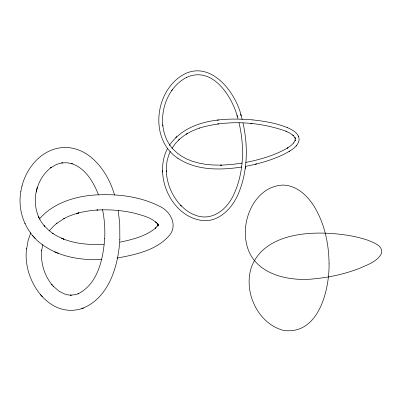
<?xml version="1.0" encoding="UTF-8"?>
<svg xmlns="http://www.w3.org/2000/svg" width="402" height="402" viewBox="0 0 402 402"><rect width="100%" height="100%" fill="white"/><g stroke="black" fill="none" stroke-linecap="round" stroke-linejoin="round"><path stroke-width="0.6" d="M104.701 238.728C105.153 228.929 104.475 219.065 102.52 209.447M81.701 308.646C109.017 298.319 118.379 265.853 119.851 239.306M119.846 239.502L119.736 223.432L118.203 210.527M104.706 238.537C103.133 258.828 97.967 283.973 77.968 293.887L78.626 293.646L75.395 294.666L70.425 295.174L71.26 295.204L67.923 294.882L64.596 294.023L58.923 291.108L52.999 285.953M158.016 224.296L158.081 225.552L157.232 223.391L157.996 224.527C152.418 217.718 143.092 215.658 135.007 213.311C122.56 210.362 109.671 209.321 96.902 210.045L97.706 209.99C86.003 210.779 74.204 213.13 63.772 218.693L64.682 218.221L56.25 223.718L56.994 223.11L53.376 226.316L49.335 230.859M26.612 248.913L28.195 240.125L30.753 232.853M158.046 223.869L157.865 226.014L158.167 224.331L157.413 226.12L158.107 224.944L155.117 228.607L156.026 227.748C145.926 236.21 132.625 239.502 120.002 242.17M26.648 248.461C21.969 279.088 49.009 320.65 83.521 308.002M167.433 148.634C153.016 176.347 171.895 218.311 204.322 220.733C221.02 220.974 233.426 206.492 239.039 192.086C247.717 170.287 248.089 145.795 243.019 123.087M20.809 191.885C23.768 171.388 38.758 150.961 60.194 147.82C87.917 144.228 107.872 171.001 114.48 194.94M245.19 168.523L245.431 166.664M20.829 191.709C17.16 212.181 26.361 234.195 43.778 245.657C60.642 257.285 81.882 260.451 101.967 259.526M36.16 192.091L36.713 189.684L36.205 191.844C33.662 203.116 36.316 217.1 44.622 226.236L44.094 225.653L49.175 230.673L53.119 233.688L52.401 233.185L56.762 235.863L64.003 239.275L61.511 238.225M21.969 186.211L22.04 185.9M42.753 244.677L41.677 250.516L41.718 250.069C40.436 262.461 44.205 275.345 52.134 284.978L51.652 284.405L53.516 286.546M295.304 139.876L295.113 140.64L295.244 138.449L295.304 138.775L294.912 137.544L295.209 138.278M37.23 187.9L37.336 187.533L36.642 189.99C38.929 181.166 43.903 172.86 51.305 167.408L50.657 167.855L55.582 164.915L59.009 163.594L62.496 162.81L61.762 162.931L67.049 162.74L72.295 163.785L71.747 163.614C85.405 168.287 93.445 181.84 98.359 194.623M295.199 140.303L293.636 143.047M170.287 151.423L168.508 155.72L167.061 161.207L166.428 165.89L166.348 171.875L166.297 170.669M171.955 148.343L175.237 143.705L179.382 139.338L178.498 140.172M237.964 118.665C232.497 96.475 212.477 65.425 186.422 77.455L186.608 77.365C161.895 90.113 154.262 128.54 173.051 149.122L177.232 153.061L180.97 155.795L186.448 158.855L192.241 161.212L198.754 163.066L205.432 164.287L212.678 164.991L221.668 165.142L220.145 165.167M169.287 145.439C187.523 119.273 223.487 117.429 252.401 119.876M172.357 89.736L171.664 90.726M245.351 166.393C258.893 163.795 272.335 160.016 284.737 153.886C290.39 150.73 297.565 147.222 299.073 140.293C299.721 134.012 293.239 130.243 288.319 128.057C276.943 123.188 264.571 121.178 252.335 119.871M293.862 142.78L291.058 145.499L287.088 148.253L288.068 147.645M296.751 145.233L296.108 145.976M39.341 219.07C53.3 202.859 75.204 196.186 95.932 194.925C117.56 193.784 140.137 196.387 159.624 206.347C170.222 210.939 177.845 224.874 169.714 235.014C156.886 250.265 135.725 254.622 117.042 258.099M176.795 136.564L175.709 137.59M179.207 139.504L183.036 136.358L187.287 133.529L186.191 134.203M289.078 151.479L289.852 150.996M287.324 148.107C274.501 155.524 259.999 159.579 245.738 162.458M187.066 133.665L192.92 130.61L199.312 128.072L199.07 128.158C227.301 119.645 258.571 121.459 286.234 131.278L285.978 131.163L290.264 133.318L293.405 135.61L292.701 134.992M77.903 213.13L78.857 212.854L76.189 213.628M255.25 164.272L256.762 163.895M242.225 163.086L232.12 164.463L221.447 165.147M241.788 167.016C220.412 170.302 196.452 170.709 177.764 158.217M217.537 123.952L218.819 123.791M217.05 120.198L218.567 120.002M104.048 244.22C90.259 245.089 76.094 243.989 63.134 238.914M250.607 123.514L252.034 123.645M54.702 251.823L58.32 253.325M287.49 127.69L287.747 127.806M177.96 158.353C151.685 141.092 153.855 99.812 175.935 80.023C205.799 53.31 236.622 90.46 242.115 119.454M293.138 135.379L295.043 137.866M181.513 206.136L180.558 205.151L184.87 209.181L188.573 211.874L192.452 214.04L197.276 215.884C213.105 220.663 227.195 208.945 233.637 194.794C244.135 172.478 244.501 146.469 239.034 122.756M180.679 205.276C172.232 196.226 167.036 184.166 166.343 171.8M32.662 235.617L35.11 238.331M40.491 294.676L42.3 296.731M39.537 218.758L38.582 216.824L38.858 217.387M24.823 223.18L25.1 223.743M298.415 136.107L298.731 136.876M237.471 116.972L236.954 115.299M241.099 115.882L240.562 114.138M162.84 125.992L162.73 124.866M162.508 170.679L162.564 172.066M329.057 263.903C329.449 290.39 318.359 335.273 283.576 330.414C257.687 323.66 243.185 291.847 251.436 267.129C262.491 237.597 298.827 232.034 326.504 233.235C340.62 233.884 354.84 235.743 368.247 240.371C373.649 242.592 382.995 245.707 381.644 253.149C377.679 261.481 367.785 264.566 359.971 268.179C345.685 273.712 330.61 277.229 315.359 278.692C288.53 282.083 252.496 274.179 246.421 243.23C240.994 219.015 255.657 186.066 283.124 185.066C297.525 185.468 308.751 196.854 315.48 208.648C324.977 225.366 328.911 244.808 329.057 263.903M156.715 222.829L155.705 221.974L156.715 222.829"/></g></svg>
